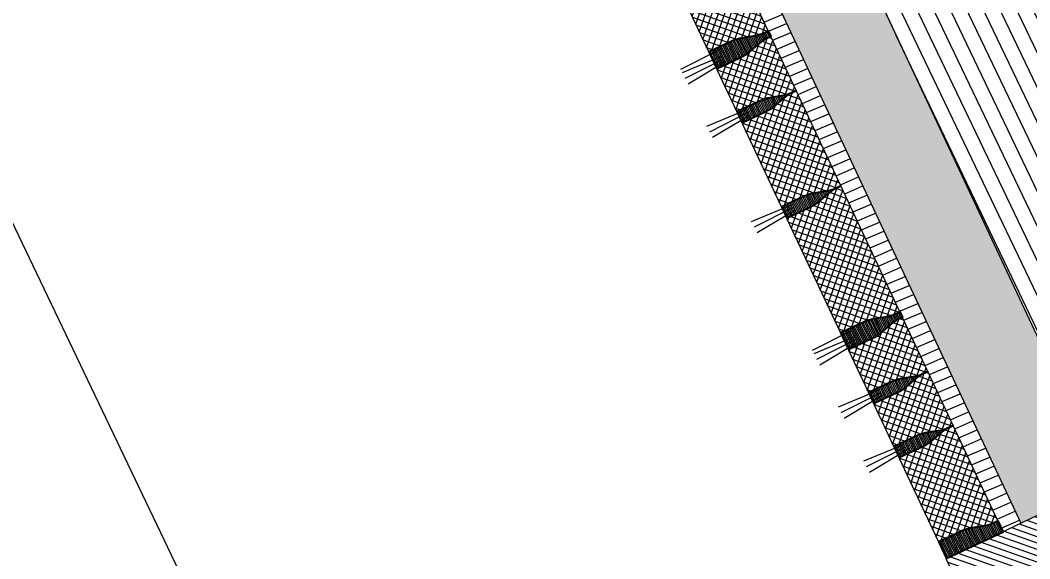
# Model space of a CAD drawing. Header units: metres. Extents: x 678805 to 1359287, y 2747329 to 5497370.
# Drawn here: x 679488.619 to 679490.226, y 2747423.374 to 2747424.231 of the extents above; entities that cross this region are included whole.
import ezdxf

# ---------------------------------------------------------------- set-up
doc = ezdxf.new("R2010")
doc.units = ezdxf.units.M
doc.layers.add('02-L-Waterfeatures 01', color=7, linetype='Continuous', true_color=0x4da6ff)
doc.layers.add('XREF_MON_WATERFEATURE$0$01-TX-Dimensions_1-25', color=7, linetype='Continuous', true_color=0x3f5f7f)
doc.layers.add('XREF_MON_WATERFEATURE$0$-aux', color=50, linetype='Continuous', plot=False)
for name, color, linetype, lineweight, true_color in [('XREF_MON_WATERFEATURE$0$02-L-projecció', 7, 'Continuous', 5, 0x636363), ('XREF_MON_WATERFEATURE$0$02-L-projecció 2', 7, 'Continuous', 5, 0x636363), ('XREF_MON_WATERFEATURE$0$3- TR terra vegetal', 7, 'Continuous', 0, 0xbea68e), ('XREF_MON_WATERFEATURE$0$3-TR sorra granitica', 7, 'Continuous', 0, 0xf2dac9)]:
    doc.layers.add(name, color=color, linetype=linetype, lineweight=lineweight, true_color=true_color)
for name, color, linetype, lineweight in [('XREF_MON_WATERFEATURE$0$02-L-seccionat', 6, 'Continuous', 5), ('XREF_MON_WATERFEATURE$0$1-L-GESPA', 64, 'Continuous', 0), ('XREF_MON_WATERFEATURE$0$3-TR Formigó', 252, 'Continuous', 0), ('XREF_MON_WATERFEATURE$0$3-TR terra compactada', 45, 'Continuous', 0), ('XREF_MON_WATERFEATURE$0$3-TR Tot-u', 37, 'Continuous', 0)]:
    doc.layers.add(name, color=color, linetype=linetype, lineweight=lineweight)
doc.layers.add('XREF_MON_WATERFEATURE$0$02-L-Waterfeatures 02', color=152, linetype='Continuous')
doc.layers.add('XREF_MON_WATERFEATURE$0$COTAUX', color=7, linetype='Continuous')
doc.styles.add('XREF_MON_WATERFEATURE$0$Standard', font='arial.ttf')
doc.dimstyles.new('XREF_MON_WATERFEATURE$0$E20', dxfattribs={"dimscale": 0.03, "dimtxt": 1.5, "dimasz": 0.2, "dimexe": 0.1, "dimexo": 2.5, "dimgap": 1, "dimtad": 1, "dimdec": 0, "dimlfac": 1000, "dimzin": 0, "dimdsep": 46, "dimtxsty": 'XREF_MON_WATERFEATURE$0$Standard', "dimblk1": 'XREF_MON_WATERFEATURE$0$LINCOT200', "dimblk2": 'XREF_MON_WATERFEATURE$0$LINCOT200', "dimsah": 1, "dimcen": 0.1, "dimdle": 0.1, "dimclrt": 256, "dimadec": 0, "dimazin": 0, "dimtfac": 0.01538461538461539, "dimtdec": 0, "dimtofl": 0, "dimtmove": 0, "dimatfit": 3, "dimldrblk": 'XREF_MON_WATERFEATURE$0$LINCOT200', "dimfxl": 1, "dimtolj": 1, "dimtzin": 0, "dimarcsym": 0})
pattern_1 = [(45.00024237466998, (-40.3445224952884, 26.45877785747871), (-0.00673522058219375, 0.00673516359928945), []), (135.0002423746699, (-40.3445224952884, 26.45877785747871), (-0.00673516359928945, -0.00673522058219375), [])]
pattern_2 = [(0.07158571544180016, (-44.33475896483287, 27.25164432497695), (-3.123515266994169e-06, 0.002499998048729712), [])]

# ---------------------------------------------------------------- blocks, each defined once
blk = doc.blocks.new('XREF_MON_WATERFEATURE$0$Font')
at = {"layer": 'XREF_MON_WATERFEATURE$0$02-L-Waterfeatures 02', "lineweight": 9, "transparency": 33554687}
h = blk.add_hatch(dxfattribs=at)
h.set_pattern_fill('ANSI31', color=256, scale=0.002499999999999999, angle=2.627825166700061e-09)
h.set_pattern_definition([(45.00000000262781, (2.000490661710501, -5.440017266664654), (-0.005612660075925642, 0.005612660075410798), [])])
edge = h.paths.add_edge_path()
edge.add_line((1.800098594278097, -3.495071627665311), (1.800098593346775, -3.890003673674994))
edge.add_line((1.800098594278097, -3.890003673732281), (1.959610812603994, -3.890065260306138))
edge.add_line((1.959610812366009, -3.890065260231495), (2.096860656330012, -3.517541752454367))
edge.add_line((2.096860656049103, -3.517541752196848), (2.19027643477313, -3.506399022962219))
edge.add_arc((2.191415851004422, -3.516470863949507), 0.01013608618583568, 7.903237830832325, 96.45436951496481, ccw=False)
edge.add_line((2.201455662027001, -3.515077146701515), (2.202041885885714, -5.200105970529839))
edge.add_line((2.202041886281222, -5.200105970725417), (2.501285507343709, -5.200105971191078))
edge.add_line((2.501285507343709, -5.200105971191078), (2.501455659450164, -4.650105970818549))
edge.add_line((2.501455658581108, -4.65010597044602), (2.211455659009516, -4.65010597044602))
edge.add_line((2.211455659009516, -4.650105970911682), (2.211455659932953, -3.49507162748836))
edge.add_line((2.211455659940839, -3.49507162719965), (1.800098594278097, -3.495071627665311))
at = {"layer": 'XREF_MON_WATERFEATURE$0$3- TR terra vegetal'}
h = blk.add_hatch(dxfattribs=at)
h.set_pattern_fill('_USER', color=256, scale=0.0025, angle=-18.20445689477927, style=0, pattern_type=0)
h.set_pattern_definition([(0.07158571544180016, (-2.520808341912925, 9.716323458123952), (-3.123515266994169e-06, 0.002499998048729712), [])])
edge = h.paths.add_edge_path()
edge.add_line((2.62097544549033, -4.700261864345521), (2.600940505973995, -4.700105719268322))
edge.add_line((2.600940506439656, -4.700105719501153), (2.601713353767991, -4.600949321174994))
edge.add_line((2.601713353767991, -4.600949320709333), (2.631783319637179, -4.601183658698574))
edge.add_line((2.631783318705857, -4.601183658931404), (2.631462805904448, -4.642311182338744))
edge.add_arc((2.574319953098893, -4.641865860437974), 0.05714458812793463, 343.5544760966066, 359.5534952229175, ccw=False)
edge.add_line((2.629126719199121, -4.65804369840771), (2.623018638696522, -4.678736465983093))
edge.add_arc((2.669455390889198, -4.692443648353219), 0.04841754648069398, 163.5544742130605, 179.5534933392732)
edge.add_line((2.621039314661175, -4.692066333256662), (2.620975445955992, -4.700261864345521))
edge.add_line((2.62097544549033, -4.700261864345521), (2.600940505973995, -4.700105719268322))
h = blk.add_hatch(dxfattribs=at)
h.set_pattern_fill('_USER', color=256, scale=0.0025, angle=-18.20445689477927, style=0, pattern_type=0)
h.set_pattern_definition(pattern_2)
edge = h.paths.add_edge_path()
edge.add_line((2.788461522664875, -4.701567176729441), (2.788525390904397, -4.693371647037566))
edge.add_arc((2.74010930582881, -4.69299433240667), 0.04841755511519297, 359.5534931793446, 375.5525123054567)
edge.add_line((2.786754057742655, -4.680012547411025), (2.780969222076237, -4.65922709601))
edge.add_arc((2.836021470837295, -4.64390540169552), 0.0571445925419343, 179.5534972539193, 195.5525163801378, ccw=False)
edge.add_line((2.778878613840789, -4.643460081424564), (2.779199127107859, -4.602332561276853))
edge.add_line((2.779199126642197, -4.602332561276853), (2.79926939541474, -4.602488972246647))
edge.add_line((2.79926939541474, -4.602488972246647), (2.798948883078992, -4.643616492394358))
edge.add_arc((2.741806018166244, -4.643171168863773), 0.0571446002038041, 343.55447450271583, 359.5534936290267, ccw=False)
edge.add_line((2.796612795442343, -4.659349011257291), (2.790504714939743, -4.68004177743569))
edge.add_arc((2.836941466201097, -4.693748963531107), 0.04841754697216365, 163.5544702963147, 179.5534894225274)
edge.add_line((2.788525389507413, -4.693371645407751), (2.788461521500722, -4.701567176962271))
h = blk.add_hatch(dxfattribs=at)
h.set_pattern_fill('_USER', color=256, scale=0.0025, angle=-18.20445689477927, style=0, pattern_type=0)
h.set_pattern_definition(pattern_2)
edge = h.paths.add_edge_path()
edge.add_line((2.883421697188169, -4.702310711145401), (2.883485564030707, -4.694115181453526))
edge.add_arc((2.835069476161152, -4.693737866356969), 0.04841755843227954, 359.5534926588701, 375.5525117849821)
edge.add_line((2.881714231334627, -4.680756080895662), (2.875929395202547, -4.659970629494637))
edge.add_arc((2.930981639306992, -4.644648939371109), 0.05714458546793728, 179.5534948100347, 195.5525139362531, ccw=False)
edge.add_line((2.873838787898421, -4.644203616771847), (2.874159300234169, -4.603076095227152))
edge.add_line((2.874159301165491, -4.603076095692813), (2.894229570403695, -4.603232505731285))
edge.add_line((2.894229569472373, -4.603232505265623), (2.893909057136625, -4.644360027741641))
edge.add_arc((2.836766202468425, -4.643914704443887), 0.05714459002858331, 343.5544746836989, 359.55349381000985, ccw=False)
edge.add_line((2.891572969034314, -4.660092543577775), (2.885464888066053, -4.680785310221836))
edge.add_arc((2.931901641190052, -4.694492498179898), 0.04841754887281242, 163.5544686287371, 179.55348775495)
edge.add_line((2.883485562633723, -4.694115178659558), (2.883421696722507, -4.702310712076724))
h = blk.add_hatch(dxfattribs=at)
h.set_pattern_fill('_USER', color=256, scale=0.0025, angle=-18.20445689477927, style=0, pattern_type=0)
h.set_pattern_definition(pattern_2)
edge = h.paths.add_edge_path()
edge.add_line((2.988381648436189, -4.703121609520167), (2.978381954599172, -4.703043680638075))
edge.add_line((2.978381954599172, -4.703043680172414), (2.978445821907371, -4.694848150014877))
edge.add_arc((2.930029737297446, -4.694470833521336), 0.0484175548952806, 359.5534912166783, 375.5525103427903)
edge.add_line((2.976674490142614, -4.681489050853997), (2.970889653079212, -4.660703600384295))
edge.add_arc((3.025941899046302, -4.645381909329444), 0.0571445887850234, 179.5534943690461, 195.5525134952646, ccw=False)
edge.add_line((2.968799046240747, -4.644936586730182), (2.969119558110833, -4.603809064719826))
edge.add_line((2.969119557645172, -4.603809064486995), (2.99918952351436, -4.604043403407559))
edge.add_line((2.99918952351436, -4.604043403174728), (2.998869009781629, -4.645170926582068))
edge.add_arc((2.941726156976074, -4.644725607940927), 0.05714458763646535, 343.55447941519253, 359.5534985415034, ccw=False)
edge.add_line((2.996532922610641, -4.660903442185372), (2.990424842108041, -4.681596209295094))
edge.add_arc((3.036861596163362, -4.695303393527865), 0.04841754838134289, 163.5544725454817, 179.5534916716946)
edge.add_line((2.988445518072695, -4.694926077499986), (2.98838164890185, -4.703121609054506))
edge.add_line((2.988381648436189, -4.703121609520167), (2.978381954599172, -4.703043680638075))
h = blk.add_hatch(dxfattribs=at)
h.set_pattern_fill('_USER', color=256, scale=0.0025, angle=-18.20445689477927, style=0, pattern_type=0)
h.set_pattern_definition(pattern_2)
edge = h.paths.add_edge_path()
edge.add_line((3.209611699916422, -4.704842186067253), (3.209675566293299, -4.696646655909717))
edge.add_arc((3.161259479820728, -4.69626934453845), 0.04841755721356115, 359.5534968444409, 375.5525159705528)
edge.add_line((3.207904233131558, -4.683287555817515), (3.20211939746514, -4.662502105813473))
edge.add_arc((3.257171644829214, -4.647180416621268), 0.05714459022365411, 179.5534924856201, 195.5525116118385, ccw=False)
edge.add_line((3.200028790626675, -4.646735091693699), (3.200349302496761, -4.605607571080327))
edge.add_line((3.200349302962422, -4.605607571080327), (3.220419573131949, -4.605763981118798))
edge.add_line((3.220419573131949, -4.605763981118798), (3.220099059399217, -4.646891503594816))
edge.add_arc((3.16295620566234, -4.646446181461215), 0.05714458812793463, 343.5544760966066, 359.5534952229175, ccw=False)
edge.add_line((3.217762970831245, -4.66262401919812), (3.211654889862984, -4.683316786307842))
edge.add_arc((3.258091643452644, -4.697023972403258), 0.04841754862707762, 163.5544705871094, 179.5534897133222)
edge.add_line((3.209675564896315, -4.696646654512733), (3.209611698286608, -4.70484218839556))
h = blk.add_hatch(dxfattribs=at)
h.set_pattern_fill('_USER', color=256, scale=0.0025, angle=-18.20445689477927, style=0, pattern_type=0)
h.set_pattern_definition(pattern_2)
edge = h.paths.add_edge_path()
edge.add_line((3.377097747754306, -4.706150994636118), (3.377161616459489, -4.697955464012921))
edge.add_arc((3.328745535109192, -4.697578149382025), 0.04841755179810685, 359.5534936998191, 375.5525128259312)
edge.add_line((3.375390284694731, -4.684596365317702), (3.369605448562652, -4.663810913451016))
edge.add_arc((3.42465769732371, -4.648489220766351), 0.05714459232202188, 179.5534955909884, 195.552514717207, ccw=False)
edge.add_line((3.367514840327203, -4.648043898865581), (3.367835352197289, -4.606916378252208))
edge.add_line((3.367835352197289, -4.606916378252208), (3.387905621901155, -4.607072791084647))
edge.add_line((3.387905621435493, -4.607072791084647), (3.387585108634084, -4.648200311232358))
edge.add_arc((3.330442247446626, -4.647754990495741), 0.05714459640250587, 343.5544773285306, 359.55349645484154, ccw=False)
edge.add_line((3.385249021928757, -4.663932829163969), (3.379140941426158, -4.684625595808029))
edge.add_arc((3.425577689893544, -4.698332781437784), 0.04841754366233487, 163.554469714725, 179.5534888409379)
edge.add_line((3.377161615993828, -4.697955462615937), (3.377097747754306, -4.706150994636118))
h = blk.add_hatch(dxfattribs=at)
h.set_pattern_fill('_USER', color=256, scale=0.0025, angle=-18.20445689477927, style=0, pattern_type=0)
h.set_pattern_definition([(0.07158571544180016, (-43.84108302276582, 27.24778990913182), (-3.123515266994169e-06, 0.002499998048729712), [])])
edge = h.paths.add_edge_path()
edge.add_line((3.482057590968907, -4.706976024899632), (3.47205789713189, -4.70689809601754))
edge.add_line((3.472057896666229, -4.70689809601754), (3.472121763974428, -4.698702565860003))
edge.add_arc((3.423705679364502, -4.698325249366462), 0.0484175548952806, 359.5534912166783, 375.5525103427903)
edge.add_line((3.470350432209671, -4.685343466466293), (3.464565595146269, -4.66455801599659))
edge.add_arc((3.519617841113359, -4.64923632517457), 0.0571445887850234, 179.5534943690461, 195.5525134952646, ccw=False)
edge.add_line((3.462474988307804, -4.648791002342477), (3.46279550017789, -4.607663480332121))
edge.add_line((3.462795499712229, -4.607663480099291), (3.492865465581417, -4.607897819019854))
edge.add_line((3.492865465115756, -4.607897819485515), (3.492544951383024, -4.649025342892855))
edge.add_arc((3.435402099043131, -4.648580024018884), 0.05714458763646535, 343.55447941519253, 359.5534985415034, ccw=False)
edge.add_line((3.490208864677697, -4.664757858030498), (3.484100784175098, -4.68545062514022))
edge.add_arc((3.530537538230419, -4.699157809838653), 0.04841754838134289, 163.5544725454817, 179.5534916716946)
edge.add_line((3.482121460139751, -4.698780493577942), (3.482057590968907, -4.706976025132462))
edge.add_line((3.482057590968907, -4.706976024899632), (3.47205789713189, -4.70689809601754))
at = {"layer": 'XREF_MON_WATERFEATURE$0$3-TR Formigó'}
h = blk.add_hatch(dxfattribs=at)
h.set_pattern_fill('ANSI31', color=256, scale=0.003, style=0)
h.set_pattern_definition([(44.99999999999999, (5.622720345854759e-05, -5.900065164547414), (-0.006735192090801866, 0.006735192090801866), [])])
h.paths.add_polyline_path([(2.501719926483929, -4.600105970865116), (2.601719926577061, -4.600105970632285), (2.601719924714416, -5.190105970948935), (2.501719924621284, -5.190105970948935)])
h = blk.add_hatch(dxfattribs=at)
h.set_pattern_fill('ANSI37', color=256, scale=0.002999999999999998, angle=-18.27580023555105, style=0)
h.set_pattern_definition(pattern_1)
edge = h.paths.add_edge_path()
edge.add_line((2.788461548276246, -4.701563610229641), (2.788525416050106, -4.693368080537766))
edge.add_arc((2.740109326783568, -4.692990762647241), 0.04841755976012121, 359.5534894544951, 375.5525085808841)
edge.add_line((2.78675408475101, -4.680008979747072), (2.780969247454777, -4.659223532536998))
edge.add_arc((2.836021494586021, -4.643901841482148), 0.05714459044333953, 179.5534941485198, 195.5525132748022, ccw=False)
edge.add_line((2.778878639917821, -4.643456518184394), (2.779199123382568, -4.602332493290305))
edge.add_line((2.77919912384823, -4.602332493290305), (2.778401942923665, -4.602326279971749))
edge.add_line((2.778401942923665, -4.60232628043741), (2.77840852085501, -4.601482230704278))
edge.add_line((2.778408519923687, -4.601482230238616), (2.632587077096105, -4.60034582298249))
edge.add_line((2.632587077561766, -4.60034582298249), (2.632580501027405, -4.601189875975251))
edge.add_line((2.632580501493067, -4.601189875975251), (2.631783319637179, -4.601183658931404))
edge.add_line((2.631783318705857, -4.601183658931404), (2.631462834309787, -4.642307687550783))
edge.add_arc((2.574319982435554, -4.641862365650013), 0.05714458812803555, 343.5544760966207, 359.5534952229031, ccw=False)
edge.add_line((2.629126747138798, -4.658040203154087), (2.623018666636199, -4.678732971660793))
edge.add_arc((2.669455423019826, -4.692440158221871), 0.04841755193637701, 163.5544711686105, 179.5534902949994)
edge.add_line((2.62103934166953, -4.692062841029838), (2.620975472498685, -4.70025836979039))
edge.add_line((2.620975472033024, -4.700258370023221), (2.788461548276246, -4.701563610695302))
h = blk.add_hatch(dxfattribs=at)
h.set_pattern_fill('ANSI37', color=256, scale=0.002999999999999998, angle=-18.27580023555105, style=0)
h.set_pattern_definition(pattern_1)
edge = h.paths.add_edge_path()
edge.add_line((2.883421722333878, -4.702307213097811), (2.883485592901707, -4.694111682474613))
edge.add_arc((2.835069501306862, -4.693734373897314), 0.04841756096963969, 359.5535002491603, 375.5525193755492)
edge.add_line((2.881714257411659, -4.680752581916749), (2.875929420348257, -4.659967135637999))
edge.add_arc((2.930981666781008, -4.644645444350317), 0.05714458878479625, 179.5534943690141, 195.5525134952965, ccw=False)
edge.add_line((2.873838813044131, -4.644200121518224), (2.87415929697454, -4.603076096158475))
edge.add_line((2.87415929697454, -4.603076096158475), (2.873362116049975, -4.603069882839918))
edge.add_line((2.873362116049975, -4.603069883072749), (2.87336869398132, -4.602225831942633))
edge.add_line((2.87336869398132, -4.602225831709802), (2.800073125399649, -4.601654631085694))
edge.add_line((2.800073125399649, -4.601654631085694), (2.800066547468305, -4.602498681750149))
edge.add_line((2.800066547933966, -4.602498681750149), (2.799269366078079, -4.602492465171963))
edge.add_line((2.799269366078079, -4.602492465171963), (2.798948883078992, -4.643616494257003))
edge.add_arc((2.741806033998728, -4.643171172356233), 0.0571445848182067, 343.5544756038509, 359.55349473013337, ccw=False)
edge.add_line((2.796612795908004, -4.659349009394646), (2.790504714474082, -4.680041778367013))
edge.add_arc((2.836941473186016, -4.693748963065445), 0.04841755334555603, 163.5544734177782, 179.5534925441672)
edge.add_line((2.788525389507413, -4.693371647503227), (2.788461521733552, -4.701567176729441))
edge.add_line((2.788461521267891, -4.701567176729441), (2.883421721402556, -4.702307213097811))
h = blk.add_hatch(dxfattribs=at)
h.set_pattern_fill('ANSI37', color=256, scale=0.002999999999999998, angle=-18.27580023555105, style=0)
h.set_pattern_definition(pattern_1)
edge = h.paths.add_edge_path()
edge.add_line((2.97838197927922, -4.703040182124823), (2.978445849381387, -4.694844651501626))
edge.add_arc((2.930029754992574, -4.69446734059602), 0.04841756406681363, 359.5534977660194, 375.5525168924083)
edge.add_line((2.976674514822662, -4.681485549546778), (2.970889677293599, -4.660700103268027))
edge.add_arc((3.025941928382963, -4.645378415472806), 0.05714459166205797, 179.553490602163, 195.5525097284453, ccw=False)
edge.add_line((2.968799070920795, -4.644933088682592), (2.969119554851204, -4.603809064254165))
edge.add_line((2.969119555782527, -4.603809064254165), (2.968322374857962, -4.603802849538624))
edge.add_line((2.96832237392664, -4.603802849538624), (2.968328951857984, -4.602958800736815))
edge.add_line((2.968328952789307, -4.602958800736815), (2.895033384207636, -4.602387599181384))
edge.add_line((2.895033383276314, -4.602387599181384), (2.895026804413646, -4.6032316503115))
edge.add_line((2.895026805344969, -4.603231650777161), (2.894229623954743, -4.603225433733314))
edge.add_line((2.894229623954743, -4.603225433267653), (2.893909140489995, -4.644349462818354))
edge.add_arc((2.836766290012747, -4.643904143944383), 0.05714458598165183, 343.55447916882184, 359.55349829510425, ccw=False)
edge.add_line((2.891573052853346, -4.660081977955997), (2.885464970255271, -4.680774746928364))
edge.add_arc((2.931901725940406, -4.69448192929849), 0.04841754966712554, 163.5544757737478, 179.5534949001368)
edge.add_line((2.883485646918416, -4.694104615598917), (2.883421779610217, -4.702300143893808))
edge.add_line((2.883421780075878, -4.702300144359469), (2.978381979744881, -4.703040182590485))
h = blk.add_hatch(dxfattribs=at)
h.set_pattern_fill('ANSI37', color=256, scale=0.002999999999999998, angle=-18.27580023555105, style=0)
h.set_pattern_definition(pattern_1)
edge = h.paths.add_edge_path()
edge.add_line((3.209611698519439, -4.70484218839556), (3.209675568388775, -4.69664665684104))
edge.add_arc((3.161259484943002, -4.696269343607128), 0.0484175536757299, 359.5534954021102, 375.5525145284991)
edge.add_line((3.207904235459864, -4.68328755768016), (3.20211939746514, -4.662502110004425))
edge.add_arc((3.25717164715752, -4.647180420346558), 0.05714459188197025, 179.5534922650938, 195.5525113913762, ccw=False)
edge.add_line((3.200028791092336, -4.64673509541899), (3.200349275488406, -4.605611070524901))
edge.add_line((3.200349275488406, -4.605611070524901), (3.199552094098181, -4.605604858137667))
edge.add_line((3.199552093166858, -4.605604858603328), (3.199558670632541, -4.604760808404535))
edge.add_line((3.199558670632541, -4.604760807938874), (2.999993281904608, -4.603205568622798))
edge.add_line((2.999993281904608, -4.603205568622798), (2.999986703041941, -4.604049619752914))
edge.add_line((2.999986703973264, -4.604049620218575), (2.999189523980021, -4.604043403640389))
edge.add_line((2.99918952351436, -4.604043403174728), (2.998869038652629, -4.645167430862784))
edge.add_arc((2.941726175602525, -4.644722111988813), 0.0571445978117866, 343.5544792342226, 359.553498360505, ccw=False)
edge.add_line((2.996532951015979, -4.660899949725717), (2.990424869116396, -4.681592716369778))
edge.add_arc((3.036861629225314, -4.695299897808582), 0.04841755285408678, 163.5544773345225, 179.5534964609114)
edge.add_line((2.988445546012372, -4.694922585505992), (2.98838167777285, -4.703118114732206))
edge.add_line((2.98838167777285, -4.703118114732206), (3.209611698752269, -4.70484218839556))
h = blk.add_hatch(dxfattribs=at)
h.set_pattern_fill('ANSI37', color=256, scale=0.002999999999999998, angle=-18.27580023555105, style=0)
h.set_pattern_definition([(45.00024237466998, (-39.75588626833633, 26.45419404096901), (-0.00673522058219375, 0.00673516359928945), []), (135.0002423746699, (-39.75588626833633, 26.45419404096901), (-0.00673516359928945, -0.00673522058219375), [])])
edge = h.paths.add_edge_path()
edge.add_line((3.377097774296999, -4.706147428136319), (3.37716164207086, -4.697951898444444))
edge.add_arc((3.328745551872998, -4.697574576362967), 0.04841756086888398, 359.5534842875911, 375.5525034139801)
edge.add_line((3.375390312168747, -4.684592797188088), (3.369605473708361, -4.663807350443676))
edge.add_arc((3.424657720606774, -4.648485659155995), 0.05714459044333953, 179.5534941485198, 195.5525132748022, ccw=False)
edge.add_line((3.367514865938574, -4.648040336091071), (3.367835349403322, -4.606916310731322))
edge.add_line((3.367835349403322, -4.606916310964152), (3.367038168478757, -4.606910097179934))
edge.add_line((3.367038168944418, -4.606910097412765), (3.367044746875763, -4.606066047679633))
edge.add_line((3.367044746875763, -4.606066047679633), (3.221223304048181, -4.60492964182049))
edge.add_line((3.221223304048181, -4.60492964182049), (3.22121672751382, -4.605773695278913))
edge.add_line((3.22121672751382, -4.605773695278913), (3.220419545657933, -4.605767476838082))
edge.add_line((3.22041954472661, -4.605767476838082), (3.22009906033054, -4.646891506854445))
edge.add_arc((3.162956210784614, -4.646446184022352), 0.0571445848182067, 343.5544756038509, 359.55349473013337, ccw=False)
edge.add_line((3.217762973159552, -4.662624021060765), (3.211654892656952, -4.683316788170487))
edge.add_arc((3.25809164904058, -4.697023972636089), 0.04841755169064205, 163.5544731269837, 179.5534922533725)
edge.add_line((3.209675567690283, -4.696646657306701), (3.209611697588116, -4.704842186998576))
edge.add_line((3.209611698053777, -4.704842187231407), (3.37709777476266, -4.70614742836915))
h = blk.add_hatch(dxfattribs=at)
h.set_pattern_fill('ANSI37', color=256, scale=0.002999999999999998, angle=-18.27580023555105, style=0)
h.set_pattern_definition([(45.00024237466998, (-39.75588629581034, 26.45419047353789), (-0.00673522058219375, 0.00673516359928945), []), (135.0002423746699, (-39.75588629581034, 26.45419047353789), (-0.00673516359928945, -0.00673522058219375), [])])
edge = h.paths.add_edge_path()
edge.add_line((3.472057921346277, -4.706894597504288), (3.472121791448444, -4.69869906688109))
edge.add_arc((3.423705698922276, -4.69832175783813), 0.04841756262818294, 359.5534999889228, 375.5525191153118)
edge.add_line((3.470350456424057, -4.685339965391904), (3.464565619360656, -4.664554519578815))
edge.add_arc((3.519617869518697, -4.649232829920948), 0.05714459188197025, 179.5534922650938, 195.5525113913762, ccw=False)
edge.add_line((3.462475012987852, -4.648787504993379), (3.462795496918261, -4.607663479633629))
edge.add_line((3.462795496918261, -4.607663480099291), (3.461998315993696, -4.607657267246395))
edge.add_line((3.461998316459358, -4.607657267246395), (3.462004894856364, -4.606813216581941))
edge.add_line((3.462004894390702, -4.606813216116279), (3.388709325809032, -4.606242015492171))
edge.add_line((3.388709325809032, -4.606242015492171), (3.388702747412026, -4.607086065690964))
edge.add_line((3.388702746946365, -4.607086066156626), (3.387905565323308, -4.60707984957844))
edge.add_line((3.387905565090477, -4.607079849112779), (3.387585081392899, -4.64820387866348))
edge.add_arc((3.330442231614143, -4.647758558392525), 0.05714458622738645, 343.55447750952925, 359.5534966358117, ccw=False)
edge.add_line((3.385248994920403, -4.663936394266784), (3.379140913486481, -4.68462916277349))
edge.add_arc((3.425577671732754, -4.698336347006261), 0.04841755334555603, 163.5544734177782, 179.5534925441672)
edge.add_line((3.377161588985473, -4.697959031909704), (3.377097721677274, -4.70615456206724))
edge.add_line((3.377097722142935, -4.706154562532902), (3.472057921811938, -4.706894597969949))
h = blk.add_hatch(dxfattribs=at)
h.set_pattern_fill('ANSI37', color=256, scale=0.002999999999999998, angle=-18.27580023555105, style=0)
h.set_pattern_definition([(45.00024237466998, (-39.85084655275568, 26.45492344186641), (-0.00673522058219375, 0.00673516359928945), []), (135.0002423746699, (-39.85084655275568, 26.45492344186641), (-0.00673516359928945, -0.00673522058219375), [])])
edge = h.paths.add_edge_path()
edge.add_line((3.703287640586495, -4.708696604240686), (3.703351510455832, -4.700501072686166))
edge.add_arc((3.654935427475721, -4.700123759917915), 0.0484175536757299, 359.5534954021102, 375.5525145284991)
edge.add_line((3.701580177526921, -4.687141973525286), (3.695795339532197, -4.666356525849551))
edge.add_arc((3.750847589690238, -4.651034836657345), 0.05714459188197025, 179.5534922650938, 195.5525113913762, ccw=False)
edge.add_line((3.693704733159393, -4.650589511496946), (3.694025217555463, -4.609465486602858))
edge.add_line((3.694025217555463, -4.609465486370027), (3.693228036165237, -4.609459273982793))
edge.add_line((3.693228036165237, -4.609459273982793), (3.693234613630921, -4.608615223784))
edge.add_line((3.693234613165259, -4.608615223784), (3.493669224437326, -4.607059984467924))
edge.add_line((3.493669223971665, -4.607059984467924), (3.493662645108998, -4.60790403559804))
edge.add_line((3.493662645574659, -4.60790403559804), (3.492865465581417, -4.607897819019854))
edge.add_line((3.492865465115756, -4.607897819485515), (3.492544980254024, -4.649021847173572))
edge.add_arc((3.435402118135244, -4.648576527833939), 0.0571445978117866, 343.5544792342226, 359.553498360505, ccw=False)
edge.add_line((3.490208893083036, -4.664754365105182), (3.484100811183453, -4.685447131749243))
edge.add_arc((3.530537570826709, -4.699154313653708), 0.04841755285408678, 163.5544773345225, 179.5534964609114)
edge.add_line((3.482121488079429, -4.698777001351118), (3.482057619839907, -4.706972530577332))
edge.add_line((3.482057620305568, -4.706972530577332), (3.703287641284987, -4.708696604240686))
at = {"layer": 'XREF_MON_WATERFEATURE$0$3-TR sorra granitica'}
h = blk.add_hatch(dxfattribs=at)
h.set_pattern_fill('LINE', color=256, scale=0.004999999999999999, angle=69.79554310522073, style=0)
h.set_pattern_definition([(88.07158571544174, (23.4717214233242, 244.2306402493268), (-0.01586600920376316, 0.0005342068383152928), [])])
h.paths.add_polyline_path([(2.601884067524225, -4.731481701368466), (6.228175832424313, -4.759716402739286), (6.228409408126026, -4.72971731191501), (2.601844876073301, -4.70011310139671)])
at = {"layer": 'XREF_MON_WATERFEATURE$0$3-TR terra compactada'}
h = blk.add_hatch(dxfattribs=at)
h.set_pattern_fill('LINE', color=256, scale=0.0075, style=0)
h.set_pattern_definition([(1.590277340731758e-14, (-1.593001680448651, -7.350061897188425), (0, 0.0238125), [])])
h.paths.add_polyline_path([(-1.508667595218867, -4.250939326127991), (-1.508447191212326, -6.704957016278058), (6.136759905610234, -6.704957016278058), (6.135588984936476, -5.109001578297466), (5.855858366005123, -5.107042916119099), (5.777410773560405, -4.906426052562892), (2.851725396700203, -4.883444252656773), (2.851790635846555, -6.090015882160515), (2.851790635846555, -6.44001635722816), (0.3015535152517259, -6.44002101290971), (0.3017738847993314, -6.090021013282239), (1.392239173408598, -6.090021080803126), (0.8764049969613552, -4.267781088594347)])
at = {"layer": 'XREF_MON_WATERFEATURE$0$3-TR Tot-u'}
h = blk.add_hatch(dxfattribs=at)
h.set_pattern_fill('EARTH', color=256, scale=0.005, angle=-84.07414778341365)
h.set_pattern_definition([(275.9258522165863, (0.0002203709445893764, -5.900061896070838), (0.0348582512672567, -0.02830242601949161), [0.03175, -0.03175]), (275.9258522165863, (0.01206299709156156, -5.898832678794861), (0.0348582512672567, -0.02830242601949161), [0.03175, -0.03175]), (275.9258522165863, (0.02390562416985631, -5.897603461518884), (0.0348582512672567, -0.02830242601949161), [0.03175, -0.03175]), (5.925852216586342, (0.02826290531083941, -5.901141264708713), (0.02830242601949161, 0.0348582512672567), [0.03174999999999994, -0.03174999999999994]), (5.925852216586342, (0.02949212351813912, -5.912983891554177), (0.02830242601949161, 0.0348582512672567), [0.03174999999999994, -0.03174999999999994]), (5.925852216586342, (0.03072133986279368, -5.924826518632472), (0.02830242601949161, 0.0348582512672567), [0.03174999999999994, -0.03174999999999994])])
h.paths.add_polyline_path([(5.664110153447837, -4.755324530415237), (2.602048213128, -4.731478434056044), (2.6017199261114, -4.767613416537642), (2.851725396700203, -4.883444252656773), (5.605304351076484, -4.905086013255641)])
at = {"layer": 'XREF_MON_WATERFEATURE$0$-aux'}
for points in [[(2.62097544549033, -4.700261864345521), (2.600940506439656, -4.700105719501153), (2.601713353767991, -4.600949320709333), (2.631783318705857, -4.601183658931404), (2.631462806370109, -4.642311182338744, -0.0699225111484148), (2.629126719199121, -4.65804369840771), (2.62301863823086, -4.678736465517431, 0.06992251114798485), (2.621039314661175, -4.692066333256662), (2.62097544549033, -4.700261864345521), (2.600940506439656, -4.700105719501153)], [(2.788461521267891, -4.701567176962271), (2.788461522664875, -4.701567176729441), (2.788525389973074, -4.693371647037566, 0.06992251114754273), (2.786754057742655, -4.680012547411025), (2.780969222541898, -4.659227096475661, -0.06992251114800961), (2.778878613840789, -4.643460081424564), (2.779199126642197, -4.602332561276853), (2.79926939541474, -4.602488972246647), (2.798948883544654, -4.643616492394358, -0.0699225111484148), (2.796612795442343, -4.659349011257291), (2.790504714008421, -4.68004177743569, 0.06992251114798485), (2.788525389507413, -4.693371645407751), (2.788461521267891, -4.701567176962271), (2.788461522664875, -4.701567176729441)], [(2.883421696722507, -4.702310712076724), (2.883421697188169, -4.702310711145401), (2.883485564030707, -4.694115181453526, 0.06992251114754273), (2.881714231334627, -4.680756080895662), (2.875929395668209, -4.659970629960299, -0.06992251114800961), (2.873838787898421, -4.644203616771847), (2.874159301165491, -4.603076095692813), (2.894229569472373, -4.603232505265623), (2.893909057136625, -4.644360027741641, -0.0699225111484148), (2.891572969034314, -4.660092543577775), (2.885464888066053, -4.680785310454667, 0.06992251114798485), (2.883485562633723, -4.694115178659558), (2.883421696722507, -4.702310712076724), (2.883421697188169, -4.702310711145401)], [(2.988381648436189, -4.703121609520167), (2.978381954599172, -4.703043680172414), (2.978445821907371, -4.694848150014877, 0.06992251114754273), (2.976674490142614, -4.681489050853997), (2.97088965261355, -4.660703600617126, -0.06992251114800961), (2.968799046240747, -4.644936586730182), (2.969119557645172, -4.603809064486995), (2.99918952351436, -4.604043403174728), (2.998869009315968, -4.645170926582068, -0.0699225111484148), (2.996532922610641, -4.660903442185372), (2.990424842108041, -4.681596209295094, 0.06992251114798485), (2.988445518072695, -4.694926077499986), (2.988381648436189, -4.703121609520167), (2.978381954599172, -4.703043680172414)], [(3.209611698519439, -4.70484218839556), (3.209611699916422, -4.704842186067253), (3.209675567224622, -4.696646656375378, 0.06992251114754273), (3.207904233131558, -4.683287555817515), (3.20211939746514, -4.662502105580643, -0.06992251114800961), (3.200028790626675, -4.646735091693699), (3.200349302962422, -4.605607571080327), (3.220419573131949, -4.605763981118798), (3.220099058002234, -4.646891504060477, -0.0699225111484148), (3.217762970831245, -4.66262401919812), (3.211654890328646, -4.683316786307842, 0.06992251114798485), (3.209675564896315, -4.696646654512733), (3.209611698519439, -4.70484218839556), (3.209611699916422, -4.704842186067253)], [(3.377097747288644, -4.706150994636118), (3.377097747754306, -4.706150994636118), (3.377161616459489, -4.697955464478582, 0.06992251114754273), (3.375390284694731, -4.684596365317702), (3.369605447631329, -4.663810913451016, -0.06992251114800961), (3.367514840327203, -4.648043898865581), (3.367835352197289, -4.606916378252208), (3.387905621435493, -4.607072791084647), (3.387585109565407, -4.648200311232358, -0.0699225111484148), (3.385249021928757, -4.663932829163969), (3.379140940960497, -4.684625595575199, 0.06992251114798485), (3.377161615993828, -4.697955462615937), (3.377097747288644, -4.706150994636118), (3.377097747754306, -4.706150994636118)], [(3.482057590968907, -4.706976024899632), (3.472057896666229, -4.70689809601754), (3.472121764440089, -4.698702565860003, 0.06992251114754273), (3.470350432209671, -4.685343466466293), (3.46456559561193, -4.66455801576376, -0.06992251114800961), (3.462474988307804, -4.648791002342477), (3.462795499712229, -4.607663480099291), (3.492865465115756, -4.607897819485515), (3.492544951848686, -4.649025342427194, -0.0699225111484148), (3.490208864677697, -4.664757858030498), (3.484100784640759, -4.685450625605881, 0.06992251114798485), (3.482121460139751, -4.698780493577942), (3.482057590968907, -4.706976024899632), (3.472057896666229, -4.70689809601754)]]:
    blk.add_lwpolyline(points, format="xyb", dxfattribs=at)
at = {"layer": 'XREF_MON_WATERFEATURE$0$02-L-projecció'}
blk.add_lwpolyline([(-1.508667595218867, -4.250939326127991), (-1.508447191212326, -6.704957016278058), (6.136759905610234, -6.704957016278058), (6.135588984936476, -5.109001578297466), (5.855858366005123, -5.107042916119099), (5.777410773560405, -4.906426052562892), (2.851725396700203, -4.883444252656773), (2.851790635846555, -6.090015882160515), (2.851790635846555, -6.44001635722816), (0.3015535152517259, -6.44002101290971), (0.3017738847993314, -6.090021013282239), (1.392239173408598, -6.090021080803126), (0.8764049969613552, -4.267781088594347)], close=True, dxfattribs=at)
for points in [[(6.228175833821297, -4.759716407163069), (2.60188406938687, -4.731481702532619)], [(6.135421223938465, -4.908994209952652), (2.851725396700203, -4.883444252656773)]]:
    blk.add_lwpolyline(points, dxfattribs=at)
at = {"layer": 'XREF_MON_WATERFEATURE$0$02-L-projecció 2'}
blk.add_lwpolyline([(2.601567843463272, -3.49010597076267), (4.401579393539578, -3.490105972625315)], dxfattribs=at)
at = {"layer": 'XREF_MON_WATERFEATURE$0$02-L-seccionat'}
blk.add_lwpolyline([(2.501719926483929, -4.600105970865116), (2.601719926577061, -4.600105970632285), (2.601719924714416, -5.190105970948935), (2.501719924621284, -5.190105970948935)], close=True, dxfattribs=at)
for points in [[(2.788461548276246, -4.701563610229641), (2.788525416515768, -4.693368080537766, 0.06992251114875708), (2.78675408475101, -4.680008979747072), (2.780969246756285, -4.659223532769829, -0.0699225111482901), (2.778878639917821, -4.643456518184394), (2.77919912384823, -4.602332493290305), (2.778401942923665, -4.60232628043741), (2.778408519923687, -4.601482230238616), (2.632587077561766, -4.60034582298249), (2.632580501493067, -4.601189875975251), (2.631783318705857, -4.601183658931404), (2.631462835241109, -4.642307688016444, -0.0699225111482901), (2.629126747138798, -4.658040203154087), (2.62301866710186, -4.678732971893623, 0.06992251114875708), (2.62103934166953, -4.692062841029838), (2.620975472033024, -4.700258370023221)], [(2.883421722333878, -4.702307213097811), (2.883485592436045, -4.694111682474613, 0.06992251114875708), (2.881714257411659, -4.680752581916749), (2.875929420813918, -4.659967135405168, -0.0699225111482901), (2.873838813044131, -4.644200121518224), (2.87415929697454, -4.603076096158475), (2.873362116049975, -4.603069883072749), (2.87336869398132, -4.602225831709802), (2.800073125399649, -4.601654631085694), (2.800066547933966, -4.602498681750149), (2.799269366078079, -4.602492465171963), (2.798948883544654, -4.643616494722664, -0.0699225111482901), (2.796612795908004, -4.659349009394646), (2.790504713542759, -4.680041778367013, 0.06992251114875708), (2.788525389507413, -4.693371647503227), (2.788461521267891, -4.701567176729441)], [(2.97838197927922, -4.703040182124823), (2.978445848915726, -4.694844651501626, 0.06992251114875708), (2.976674514822662, -4.681485549546778), (2.970889678224921, -4.660700103268027, -0.0699225111482901), (2.968799070920795, -4.644933088682592), (2.969119555782527, -4.603809064254165), (2.96832237392664, -4.603802849538624), (2.968328952789307, -4.602958800736815), (2.895033383276314, -4.602387599181384), (2.895026805344969, -4.603231650777161), (2.894229623954743, -4.603225433267653), (2.893909140024334, -4.644349462585524, -0.0699225111482901), (2.891573052853346, -4.660081977955997), (2.885464970953763, -4.680774746928364, 0.06992251114875708), (2.883485646918416, -4.694104615598917), (2.883421780075878, -4.702300144359469)], [(3.209611698519439, -4.70484218839556), (3.209675568621606, -4.69664665684104, 0.06992251114875708), (3.207904235459864, -4.68328755768016), (3.20211939746514, -4.662502110237256, -0.0699225111482901), (3.200028791092336, -4.64673509541899), (3.200349275488406, -4.605611070524901), (3.199552093166858, -4.605604858603328), (3.199558670632541, -4.604760807938874), (2.999993281904608, -4.603205568622798), (2.999986703973264, -4.604049620218575), (2.99918952351436, -4.604043403174728), (2.998869038652629, -4.645167430862784, -0.0699225111482901), (2.996532951015979, -4.660899949725717), (2.990424870047718, -4.681592716369778, 0.06992251114875708), (2.988445546012372, -4.694922585505992), (2.98838167777285, -4.703118114732206)], [(3.377097774296999, -4.706147428136319), (3.377161642536521, -4.697951898444444, 0.06992251114875708), (3.375390312168747, -4.684592797188088), (3.3696054732427, -4.663807350210845, -0.0699225111482901), (3.367514865938574, -4.648040336091071), (3.367835349403322, -4.606916310964152), (3.367038168944418, -4.606910097412765), (3.367044746875763, -4.606066047679633), (3.221223304048181, -4.60492964182049), (3.22121672751382, -4.605773695278913), (3.22041954472661, -4.605767476838082), (3.220099060796201, -4.646891506621614, -0.0699225111482901), (3.217762973159552, -4.662624021060765), (3.211654892656952, -4.683316788170487, 0.06992251114875708), (3.209675567690283, -4.696646657306701), (3.209611698053777, -4.704842187231407)], [(3.472057921346277, -4.706894597504288), (3.472121791448444, -4.69869906688109, 0.06992251114875708), (3.470350456424057, -4.685339965391904), (3.464565619360656, -4.664554519578815, -0.0699225111482901), (3.462475012987852, -4.648787504993379), (3.462795496918261, -4.607663480099291), (3.461998316459358, -4.607657267246395), (3.462004894390702, -4.606813216116279), (3.388709325809032, -4.606242015492171), (3.388702746946365, -4.607086066156626), (3.387905565090477, -4.607079849112779), (3.387585082091391, -4.64820387866348, -0.0699225111482901), (3.385248994920403, -4.663936394266784), (3.379140913952142, -4.68462916277349, 0.06992251114875708), (3.377161588985473, -4.697959031909704), (3.377097722142935, -4.706154562532902)], [(3.703287640586495, -4.708696604240686), (3.703351510688663, -4.700501072686166, 0.06992251114875708), (3.701580177526921, -4.687141973525286), (3.695795339532197, -4.666356526315212, -0.0699225111482901), (3.693704733159393, -4.650589511496946), (3.694025217555463, -4.609465486370027), (3.693228036165237, -4.609459273982793), (3.693234613165259, -4.608615223784), (3.493669223971665, -4.607059984467924), (3.493662645574659, -4.60790403559804), (3.492865465115756, -4.607897819485515), (3.492544980719686, -4.64902184670791, -0.0699225111482901), (3.490208893083036, -4.664754365105182), (3.484100811183453, -4.685447132214904, 0.06992251114875708), (3.482121488079429, -4.698777001351118), (3.482057620305568, -4.706972530577332)]]:
    blk.add_lwpolyline(points, format="xyb", close=True, dxfattribs=at)
at = {"layer": 'XREF_MON_WATERFEATURE$0$1-L-GESPA'}
for points in [[(2.778859579470009, -4.549325794912875), (2.785344580654055, -4.619125585071743)], [(2.788857318926603, -4.549113254761323), (2.790343450382352, -4.619019313016906)], [(2.798855060711503, -4.54890071041882), (2.795342322904617, -4.618913046550006)], [(2.873819728381932, -4.550072896759957), (2.880304728634655, -4.619872686453164)], [(2.883817467838526, -4.549860356375575), (2.885303597897291, -4.619766416493803)], [(2.893815209157765, -4.549647812265903), (2.890302470885217, -4.619660147931427)], [(2.967362892813981, -4.551712509710342), (2.973847893998027, -4.621512298472226)], [(2.977360633667558, -4.551499968394637), (2.978846764657646, -4.621406027581543)], [(2.987358373589814, -4.551287423353642), (2.983845634385943, -4.621299760183319)], [(2.993357019964606, -4.551159899448976), (2.994843150489032, -4.621065959800035)], [(3.200009701773524, -4.552607914898545), (3.206494703423232, -4.622407705523074)], [(3.210007442627102, -4.552395374048501), (3.21149357361719, -4.622301434166729)], [(3.220005183015019, -4.55218283040449), (3.21649244427681, -4.622195166070014)], [(3.367495778948069, -4.553913154639304), (3.373980780132115, -4.623712945263833)], [(3.377493519335985, -4.55370061378926), (3.378979650791734, -4.623606673907489)], [(3.387491260189563, -4.55348807037808), (3.383978521917015, -4.623500405810773)], [(3.461038834881037, -4.555566925555468), (3.467523836065084, -4.625366714317352)], [(3.471036574803293, -4.555354384239763), (3.472522706724703, -4.625260443426669)], [(3.481034315656871, -4.555141839198768), (3.477521576453, -4.625154175795615)], [(3.48703296110034, -4.55501431459561), (3.488519093487412, -4.624920376110822)]]:
    blk.add_lwpolyline(points, dxfattribs=at)
blk = doc.blocks.new('XREF_MON_WATERFEATURE$0$LINCOT200')
for p, q in [((0, -9.999961704014428), (0, 10.00003829598555)), ((3.694822225952521e-13, 3.829598557558711e-05), (10.00000000000051, 3.829598557558711e-05))]:
    blk.add_line(p, q)
at = {"const_width": 1.875}
blk.add_lwpolyline([(3.535533801624467, -3.535495714255788), (-3.535533950636761, 3.535572157214077)], dxfattribs=at)
at = {"layer": 'XREF_MON_WATERFEATURE$0$COTAUX'}
blk.add_line((0, 0), (-1.249999999999915, 0), dxfattribs=at)
blk = doc.blocks.new('*D664')
at = {"layer": 'DEFPOINTS', "color": 0, "transparency": 16777216}
for p in [(679490.6774880126, 2747423.542257828), (679490.746509295, 2747423.397925184), (679490.1361967145, 2747423.283407038)]:
    blk.add_point(p, dxfattribs=at)
at = {"layer": 'XREF_MON_WATERFEATURE$0$01-TX-Dimensions_1-25', "color": 0, "lineweight": -2, "transparency": 16777216}
for p, q in [((679490.7098443623, 2747423.474596415), (679490.7478035495, 2747423.395218726)), ((679490.2106309118, 2747423.141662898), (679490.7410963826, 2747423.395336675)), ((679490.168553064, 2747423.215745625), (679490.2065122526, 2747423.136367934))]:
    blk.add_line(p, q, dxfattribs=at)
at = {"layer": 'XREF_MON_WATERFEATURE$0$01-TX-Dimensions_1-25', "color": 0, "lineweight": -2, "transparency": 16777216, "xscale": 0.006, "yscale": 0.006, "zscale": 0.006}
for p, rotation in [((679490.7465092955, 2747423.397925183), 25.55758288666668), ((679490.2052179986, 2747423.13907439), 205.5575828866667)]:
    blk.add_blockref('XREF_MON_WATERFEATURE$0$LINCOT200', p, dxfattribs=dict(at, rotation=rotation))
at = {"layer": 'XREF_MON_WATERFEATURE$0$01-TX-Dimensions_1-25', "transparency": 16777216, "insert": (679490.4987183533, 2747423.220707568), "char_height": 0.045, "attachment_point": 5, "rotation": 205.5575828866667, "style": 'XREF_MON_WATERFEATURE$0$Standard'}
blk.add_mtext('\\A1;600', dxfattribs=at)
blk = doc.blocks.new('XREF_MON_WATERFEATURE')
at = {"rotation": 115.5575828960451}
blk.add_blockref('XREF_MON_WATERFEATURE$0$Font', (679487.0654881514, 2747419.041906541), dxfattribs=at)
at = {"layer": 'XREF_MON_WATERFEATURE$0$01-TX-Dimensions_1-25'}
dim = blk.add_linear_dim(base=(679490.746509295, 2747423.397925184), p1=(679490.136196714, 2747423.283407037), p2=(679490.6774880121, 2747423.542257827), angle=205.5575828866667, dimstyle='XREF_MON_WATERFEATURE$0$E20', dxfattribs=at)
dim.commit()
dim.dimension.update_dxf_attribs({"geometry": '*D664', "text_midpoint": (679490.4987183535, 2747423.220707568)})

msp = doc.modelspace()

# ---------------------------------------------------------------- block references
at = {"layer": '02-L-Waterfeatures 01', "color": 18, "true_color": 0x000000}
msp.add_blockref('XREF_MON_WATERFEATURE', (0, 0), dxfattribs=at)

doc.saveas('drawing.dxf')
